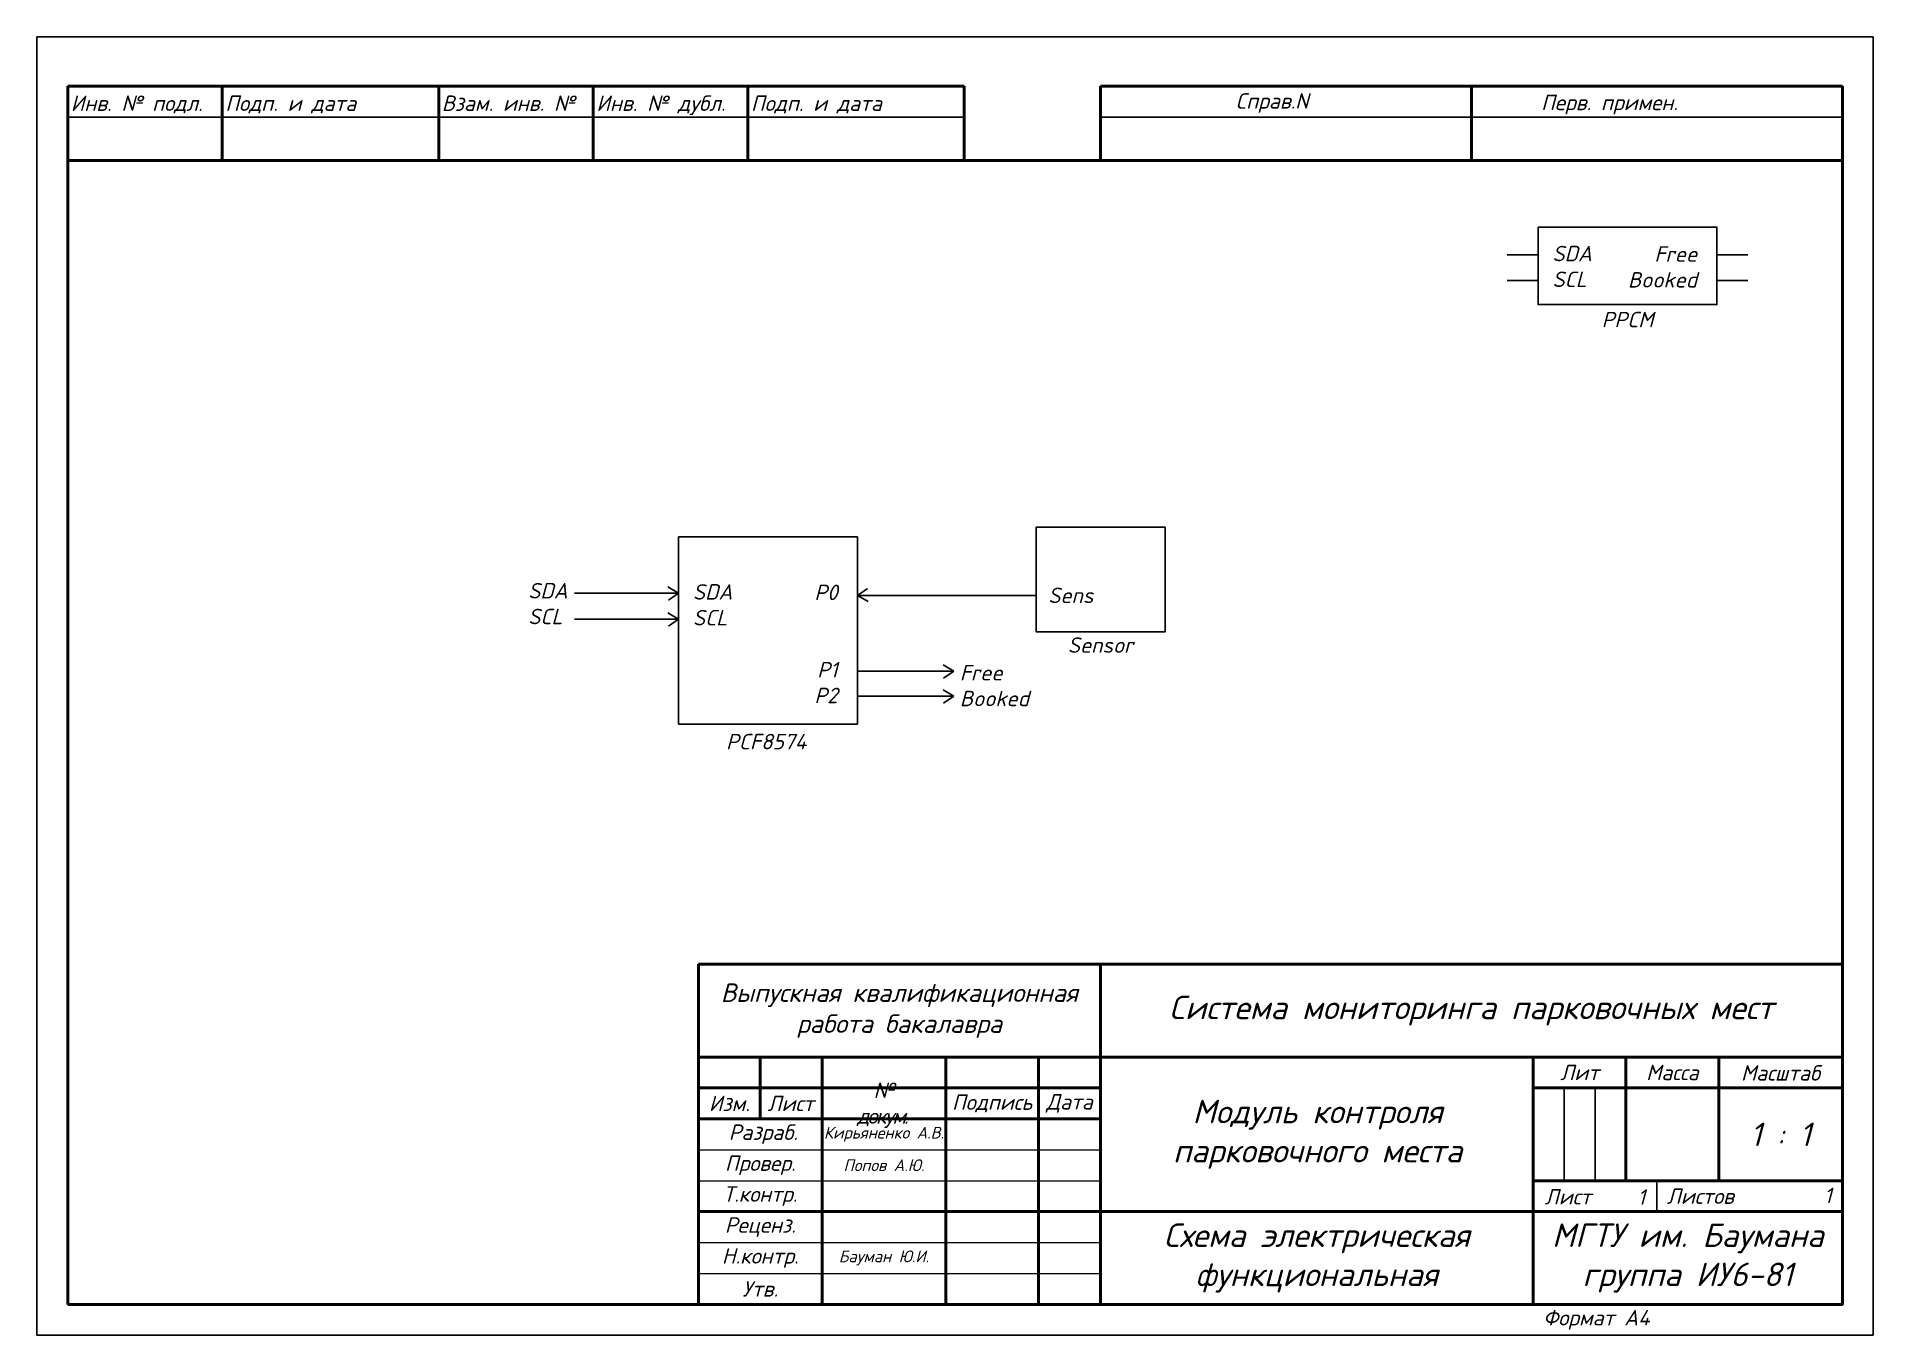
# Model space of a CAD drawing. Header units: millimetres. Extents: x 2212 to 2509, y 1573 to 1783.
import ezdxf

# ---------------------------------------------------------------- set-up
doc = ezdxf.new("R2010")
doc.units = ezdxf.units.MM
doc.layers.add('Привязки', color=2, linetype='Continuous', lineweight=0, plot=False)
for name, color, linetype, lineweight in [('рамка', 253, 'Continuous', 5), ('Формат - толстая линия', 7, 'Continuous', 50), ('Формат - тонкая линия', 7, 'Continuous', 20)]:
    doc.layers.add(name, color=color, linetype=linetype, lineweight=lineweight)
doc.styles.add('2.5', font='isocpeui.ttf', dxfattribs={"height": 2.5})
doc.styles.add('текст', font='isocpeui.ttf')

msp = doc.modelspace()

# ---------------------------------------------------------------- linework, layer by layer
at = {"lineweight": 50}
for p, q in [((2217.3, 1763.49), (2217.3, 1775.49)), ((2217.3, 1775.49), (2242.3, 1775.49)), ((2242.3, 1775.49), (2242.3, 1763.49)), ((2242.3, 1775.49), (2277.3, 1775.49)), ((2277.3, 1775.49), (2277.3, 1763.49)), ((2277.3, 1775.49), (2302.3, 1775.49)), ((2302.3, 1775.49), (2302.3, 1763.49)), ((2302.3, 1775.49), (2327.3, 1775.49)), ((2327.3, 1775.49), (2327.3, 1763.49)), ((2327.3, 1775.49), (2362.3, 1775.49)), ((2362.3, 1775.49), (2362.3, 1763.49)), ((2384.3, 1763.49), (2384.3, 1775.49)), ((2384.3, 1775.49), (2504.3, 1775.49)), ((2444.3, 1775.49), (2444.3, 1763.49)), ((2504.3, 1775.49), (2504.3, 1763.49))]:
    msp.add_line(p, q, dxfattribs=at)
for p, q in [((2217.3, 1770.49), (2242.3, 1770.49)), ((2242.3, 1770.49), (2277.3, 1770.49)), ((2277.3, 1770.49), (2302.3, 1770.49)), ((2302.3, 1770.49), (2327.3, 1770.49)), ((2327.3, 1770.49), (2362.3, 1770.49)), ((2504.3, 1770.49), (2384.3, 1770.49)), ((2455.1, 1748.21), (2450.1, 1748.21)), ((2489, 1748.21), (2484, 1748.21)), ((2455.1, 1744.08), (2450.1, 1744.08)), ((2489, 1744.08), (2484, 1744.08)), ((2299.29, 1693.52), (2316.1, 1693.52)), ((2316.1, 1693.52), (2314.37, 1694.52)), ((2316.1, 1693.52), (2314.46, 1692.38)), ((2345.01, 1693.14), (2346.65, 1694.28)), ((2345.01, 1693.14), (2373.93, 1693.14)), ((2345.01, 1693.14), (2346.74, 1692.14)), ((2316.1, 1689.31), (2314.37, 1690.31)), ((2299.29, 1689.31), (2316.1, 1689.31)), ((2316.1, 1689.31), (2314.46, 1688.17)), ((2360.59, 1680.9), (2358.86, 1681.9)), ((2345.01, 1680.9), (2360.59, 1680.9)), ((2360.59, 1680.9), (2358.95, 1679.76)), ((2345.01, 1676.87), (2360.59, 1676.87)), ((2360.59, 1676.87), (2358.86, 1677.87)), ((2360.59, 1676.87), (2358.95, 1675.73)), ((2454.3, 1613.49), (2459.3, 1613.49)), ((2459.3, 1613.49), (2459.3, 1598.49)), ((2464.3, 1598.49), (2464.3, 1613.49)), ((2459.3, 1598.49), (2464.3, 1598.49)), ((2469.3, 1598.49), (2474.3, 1598.49)), ((2474.3, 1598.49), (2474.3, 1593.49))]:
    msp.add_line(p, q)
msp.add_lwpolyline([(2217.3, 1578.49), (2504.3, 1578.49), (2504.3, 1763.49), (2217.3, 1763.49)], close=True, dxfattribs=at)
for points in [[(2455.1, 1752.71), (2484, 1752.71), (2484, 1740.17), (2455.1, 1740.17)], [(2316.1, 1702.6), (2345.01, 1702.6), (2345.01, 1672.32), (2316.1, 1672.32)], [(2373.93, 1704.19), (2394.76, 1704.19), (2394.76, 1687.23), (2373.93, 1687.23)]]:
    msp.add_lwpolyline(points, close=True)
at = {"ltscale": 100}
msp.add_lwpolyline([(2319.3, 1633.49), (2319.3, 1578.49)], dxfattribs=at)
at = {"layer": 'Привязки'}
msp.add_lwpolyline([(2212.3, 1573.49), (2509.3, 1573.49), (2509.3, 1783.49), (2212.3, 1783.49)], close=True, dxfattribs=at)
at = {"layer": 'рамка'}
msp.add_lwpolyline([(2212.3, 1783.49), (2509.3, 1783.49), (2509.3, 1573.49), (2212.3, 1573.49)], close=True, dxfattribs=at)
at = {"layer": 'Формат - толстая линия', "ltscale": 100}
msp.add_lwpolyline([(2319.3, 1633.49), (2504.3, 1633.49), (2504.3, 1578.49), (2319.3, 1578.49)], close=True, dxfattribs=at)
for points in [[(2384.3, 1633.49), (2384.3, 1578.49)], [(2319.3, 1618.49), (2504.3, 1618.49)], [(2329.3, 1618.49), (2329.3, 1608.49)], [(2339.3, 1618.49), (2339.3, 1578.49)], [(2359.3, 1618.49), (2359.3, 1578.49)], [(2374.3, 1618.49), (2374.3, 1578.49)], [(2454.3, 1618.49), (2454.3, 1578.49)], [(2469.3, 1618.49), (2469.3, 1598.49)], [(2484.3, 1618.49), (2484.3, 1598.49)], [(2319.3, 1613.49), (2384.3, 1613.49)], [(2454.3, 1613.49), (2504.3, 1613.49)], [(2319.3, 1608.49), (2384.3, 1608.49)], [(2454.3, 1598.49), (2504.3, 1598.49)], [(2319.3, 1593.49), (2504.3, 1593.49)]]:
    msp.add_lwpolyline(points, dxfattribs=at)
at = {"layer": 'Формат - тонкая линия', "ltscale": 100}
for points in [[(2319.3, 1603.49), (2384.3, 1603.49)], [(2319.3, 1598.49), (2384.3, 1598.49)], [(2319.3, 1588.49), (2384.3, 1588.49)], [(2319.3, 1583.49), (2384.3, 1583.49)]]:
    msp.add_lwpolyline(points, dxfattribs=at)

# ---------------------------------------------------------------- texts
at = {"style": 'текст'}
for s, height, p in [('Инв. № подл.', 2.5, (2217.8, 1771.49)), ('Подп. и дата', 2.5, (2242.8, 1771.49)), ('Взам. инв. №', 2.5, (2277.8, 1771.49)), ('Инв. № дубл.', 2.5, (2302.8, 1771.49)), ('Подп. и дата', 2.5, (2327.8, 1771.49)), ('Справ.N', 2.5, (2406.2, 1771.86)), ('Перв. примен.', 2.5, (2455.58, 1771.61)), ('А4', 0.025, (2508.9, 1573.5)), ('А2', 0.00833, (2509.16, 1573.49)), ('А1', 0.00625, (2509.2, 1573.49)), ('А0', 0.005, (2509.22, 1573.49))]:
    msp.add_text(s, height=height, dxfattribs=at).set_placement(p)
at = {"lineweight": 50, "style": 'текст'}
msp.add_text('Ф2.104-1.', height=0.005, rotation=270, dxfattribs=at).set_placement((2217.29, 1763.49))
at = {"color": 0, "linetype": 'ByBlock', "ltscale": 100, "style": '2.5'}
for s, insert, char_height, width, attachment_point in [('\\pxr1.27477;SDA\\PSCL', (2457.4, 1749.68), 2.5, 52.5465, 1), ('\\pxr1.27477;Free\\PBooked', (2484, 1749.6), 2.5, 52.5465, 3), ('PPCM', (2469.55, 1737.75), 2.5, 28.9046, 5), ('\\pxr1.27477;SDA\\PSCL', (2291.76, 1695.15), 2.5, 52.5465, 1), ('\\pxr1.27477;SDA\\PSCL', (2318.4, 1694.96), 2.5, 52.5465, 1), ('\\pxr1.27477;P0\\P\\P\\PP1\\PP2', (2345.01, 1694.88), 2.5, 52.5465, 3), ('\\pxr1.27477;Sens', (2386.35, 1694.4), 2.5, 52.5465, 3), ('Sensor', (2384.33, 1685.11), 2.5, 42.1571, 5), ('\\pxr1.27477,ql;Free\\PBooked', (2414.12, 1681.89), 2.5, 52.5465, 3), ('PCF8574', (2330.27, 1669.5), 2.5, 42.1571, 5), ('Выпускная квалификационная работа бакалавра', (2351.8, 1625.99), 3, 65, 5), ('Система мониторинга парковочных мест', (2444.3, 1625.99), 3.8, 120, 5), ('Лит', (2461.8, 1615.99), 2.5, 15, 5), ('Масса', (2476.8, 1615.99), 2.5, 15, 5), ('Масштаб', (2494.3, 1615.92), 2.5, 20, 5), ('{\\T0.85;№ докум.}', (2349.06, 1610.69), 2.5, 10, 5), ('Изм.', (2324.3, 1610.99), 2.5, 10, 5), ('Лист', (2334.22, 1610.99), 2.5, 10, 5), ('Подпись', (2366.8, 1610.99), 2.5, 15, 5), ('Дата', (2379.3, 1610.99), 2.5, 10, 5), ('Модуль контроля парковочного места', (2419.43, 1605.99), 3.8, 70.2601, 5), ('Разраб.', (2329.8, 1605.99), 2.5, 20, 5), ('Кирьяненко А.В.', (2349.3, 1605.99), 1.9, 20, 5), ('1 : 1', (2494.3, 1605.99), 3.8, 20, 5), ('Провер.', (2329.3, 1600.99), 2.5, 20, 5), ('Попов А.Ю.', (2349.3, 1600.99), 1.9, 20, 5), ('Т.контр.', (2329.3, 1595.99), 2.5, 20, 5), (' Лист', (2454.56, 1595.9), 2.5, 20.2951, 4), (' 1', (2472.42, 1595.84), 2.5, 13.5131, 6), (' Листов', (2474.3, 1595.99), 2.5, 20.2951, 4), (' 1', (2502.59, 1596.11), 2.5, 13.5131, 6), ('Реценз.', (2329.3, 1590.99), 2.5, 20, 5), ('Схема электрическая функциональная', (2419.3, 1585.99), 3.8, 70, 5), ('МГТУ им. Баумана\\Pгруппа ИУ6-81', (2479.3, 1585.99), 3.8, 50, 5), ('Н.контр.', (2329.3, 1585.99), 2.5, 20, 5), ('Бауман Ю.И.', (2349.3, 1585.99), 1.9, 20, 5), ('Утв.', (2329.3, 1580.99), 2.5, 20, 5), (' Формат А4', (2454.3, 1575.99), 2.5, 20.2951, 4)]:
    msp.add_mtext(s, dxfattribs=dict(at, insert=insert, char_height=char_height, width=width, attachment_point=attachment_point))

doc.saveas('drawing.dxf')
